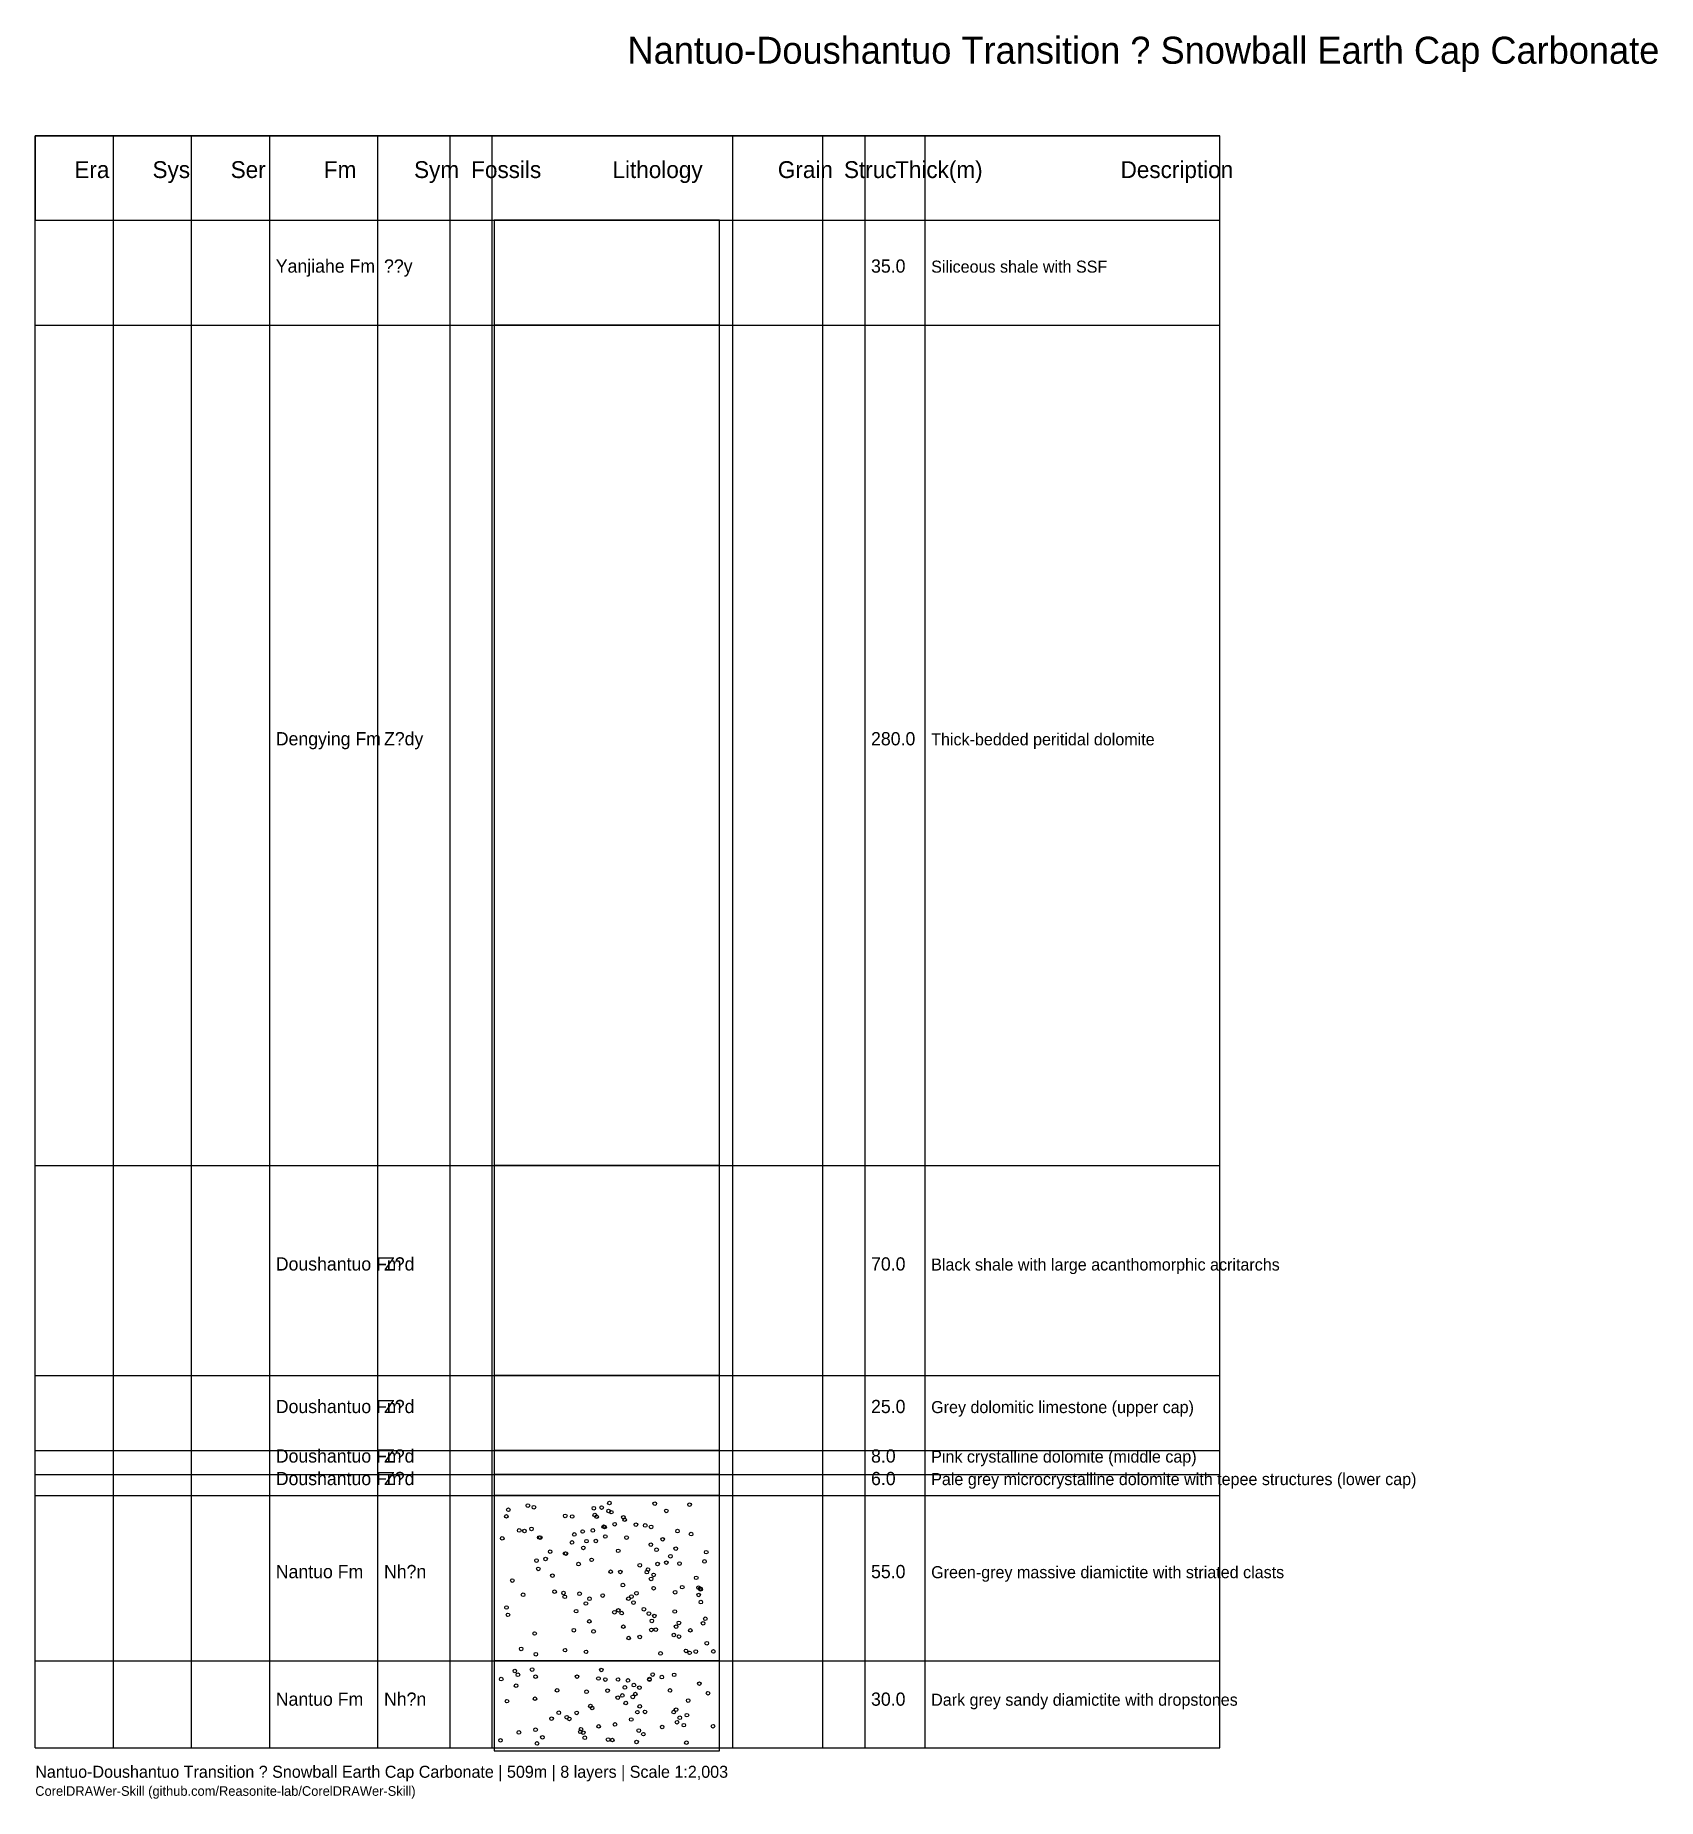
# Model space of a CAD drawing. Header units: metres. Extents: x 8 to 278, y 14 to 307.
import ezdxf

# ---------------------------------------------------------------- set-up
doc = ezdxf.new("R2010")
doc.units = ezdxf.units.M

msp = doc.modelspace()

# ---------------------------------------------------------------- linework, layer by layer
at = {"layer": 'BORDER', "color": 7}
for p, q in [((8, 22), (8, 290)), ((8, 290), (205, 290)), ((205, 22), (205, 290)), ((8, 22), (205, 22))]:
    msp.add_line(p, q, dxfattribs=at)
at = {"layer": 'GRID', "color": 8}
for p, q in [((21, 22), (21, 290)), ((34, 22), (34, 290)), ((47, 22), (47, 290)), ((65, 22), (65, 290)), ((77, 22), (77, 290)), ((84, 22), (84, 290)), ((124, 22), (124, 290)), ((139, 22), (139, 290)), ((146, 22), (146, 290)), ((156, 22), (156, 290)), ((8, 276), (205, 276)), ((8, 258.534), (205, 258.534)), ((8, 118.809), (205, 118.809)), ((8, 83.878), (205, 83.878)), ((8, 71.403), (205, 71.403)), ((8, 67.411), (205, 67.411)), ((8, 63.911), (205, 63.911)), ((8, 36.465), (205, 36.465))]:
    msp.add_line(p, q, dxfattribs=at)
at = {"layer": 'HEADER', "color": 8}
msp.add_lwpolyline([(8, 276), (205, 276), (205, 290), (8, 290)], close=True, dxfattribs=at)
at = {"layer": 'LITHOLOGY', "color": 4}
for points in [[(84.3, 258.534), (121.8, 258.534), (121.8, 276), (84.3, 276)], [(84.3, 83.878), (121.8, 83.878), (121.8, 118.809), (84.3, 118.809)]]:
    msp.add_lwpolyline(points, close=True, dxfattribs=at)
at = {"layer": 'LITHOLOGY', "color": 9}
msp.add_lwpolyline([(84.3, 118.809), (121.8, 118.809), (121.8, 258.534), (84.3, 258.534)], close=True, dxfattribs=at)
at = {"layer": 'LITHOLOGY', "color": 8}
for points in [[(84.3, 71.403), (121.8, 71.403), (121.8, 83.878), (84.3, 83.878)], [(84.3, 63.911), (121.8, 63.911), (121.8, 67.411), (84.3, 67.411)]]:
    msp.add_lwpolyline(points, close=True, dxfattribs=at)
at = {"layer": 'LITHOLOGY', "color": 2}
msp.add_lwpolyline([(84.3, 67.411), (121.8, 67.411), (121.8, 71.403), (84.3, 71.403)], close=True, dxfattribs=at)
at = {"layer": 'LITHOLOGY', "color": 3}
for points in [[(84.3, 36.465), (121.8, 36.465), (121.8, 63.911), (84.3, 63.911)], [(84.3, 21.494), (121.8, 21.494), (121.8, 36.465), (84.3, 36.465)]]:
    msp.add_lwpolyline(points, close=True, dxfattribs=at)
at = {"layer": 'PATTERN', "color": 8}
for centre in [(86.682, 61.572), (89.934, 62.261), (90.925, 61.992), (100.901, 61.819), (102.198, 61.927), (103.342, 61.358), (103.484, 62.687), (111.035, 62.588), (112.946, 61.378), (116.812, 62.414), (86.352, 60.465), (90.531, 58.379), (96.143, 60.544), (97.296, 60.444), (101.051, 60.692), (101.375, 60.415), (102.524, 58.749), (102.695, 58.693), (103.802, 61.166), (104.37, 59.159), (105.817, 60.316), (106.034, 59.912), (107.897, 59.089), (109.448, 58.966), (110.426, 58.72), (85.666, 56.809), (88.49, 58.133), (89.352, 58.037), (91.808, 56.958), (91.996, 56.949), (97.261, 56.131), (97.652, 57.469), (99.032, 57.956), (99.679, 56.346), (100.73, 58.123), (101.227, 56.38), (102.803, 57.116), (106.337, 56.942), (110.377, 55.763), (112.346, 56.655), (114.81, 58.024), (117.074, 57.518), (91.363, 53.124), (92.872, 53.38), (93.638, 54.597), (96.114, 54.291), (96.26, 54.276), (98.357, 52.531), (99.158, 55.218), (100.533, 53.241), (104.959, 54.733), (111.328, 54.918), (111.49, 52.551), (112.956, 52.774), (113.631, 53.843), (114.523, 55.104), (115.147, 52.616), (119.299, 52.972), (119.596, 54.52), (87.337, 49.795), (91.664, 51.73), (94.011, 50.608), (103.687, 51.271), (105.309, 51.219), (108.534, 52.338), (109.707, 51.201), (109.896, 51.617), (110.414, 50.068), (110.846, 50.729), (117.932, 50.251), (89.136, 47.436), (94.37, 47.943), (95.852, 47.72), (96.061, 47.093), (98.519, 47.604), (100.18, 46.763), (102.366, 47.295), (105.73, 49.04), (106.65, 46.777), (107.143, 47.135), (107.976, 47.693), (110.843, 48.512), (114.414, 47.857), (115.596, 48.697), (118.299, 48.616), (118.332, 47.402), (118.606, 48.447), (118.651, 48.334), (86.369, 45.317), (86.612, 44.091), (97.953, 44.706), (99.578, 45.976), (104.327, 44.533), (104.975, 44.844), (105.53, 44.388), (107.498, 46.141), (109.222, 45.021), (110.051, 44.309), (110.953, 43.903), (114.36, 44.653), (118.69, 46.218), (91.05, 40.996), (97.568, 41.529), (100.151, 43.006), (100.847, 41.339), (105.807, 42.125), (110.463, 41.594), (110.541, 43.09), (111.198, 41.636), (114.58, 42.136), (115.046, 42.748), (116.954, 41.516), (119.067, 42.686), (119.438, 43.442), (88.81, 38.43), (96.108, 38.218), (99.597, 37.941), (106.692, 40.24), (108.529, 40.416), (114.205, 40.742), (115.059, 40.484), (116.224, 38.101), (117.855, 37.993), (119.681, 39.378), (120.772, 38.008), (90.625, 34.999), (91.246, 37.539), (102.137, 34.924), (111.989, 37.678), (116.829, 37.776), (85.491, 33.408), (87.762, 34.761), (87.97, 32.309), (88.271, 34.129), (91.212, 33.813), (98.09, 33.816), (101.665, 33.509), (102.803, 33.325), (104.916, 33.339), (106.067, 32.02), (106.571, 33.187), (107.558, 32.413), (108.481, 31.992), (110.144, 33.319), (110.158, 33.411), (110.685, 34.161), (112.21, 33.745), (114.252, 34.118), (118.447, 32.653), (86.447, 29.74), (91.119, 30.154), (94.781, 31.541), (99.693, 31.308), (103.187, 31.493), (104.881, 30.323), (105.631, 30.688), (106.213, 29.435), (107.368, 30.448), (107.804, 30.929), (113.564, 31.523), (116.587, 29.843), (119.877, 31.065), (93.862, 26.834), (95.06, 27.811), (96.383, 27.065), (96.825, 26.791), (98.049, 27.784), (100.33, 28.934), (100.619, 28.598), (107.12, 26.694), (108.132, 27.911), (108.537, 28.873), (109.398, 27.957), (114.18, 27.929), (114.578, 28.331), (114.737, 26.234), (115.191, 26.986), (116.378, 27.416), (85.372, 23.232), (88.438, 24.547), (91.201, 24.982), (92.352, 23.727), (98.65, 24.655), (98.756, 25.083), (99.13, 24.509), (99.394, 23.654), (101.709, 25.551), (103.271, 23.36), (103.981, 23.281), (104.413, 25.875), (108.369, 24.854), (109.134, 24.252), (112.258, 25.447), (115.863, 25.753), (120.72, 25.572), (91.445, 22.718), (108, 22.957), (116.291, 22.836)]:
    msp.add_circle(centre, 0.3, dxfattribs=at)

# ---------------------------------------------------------------- texts
at = {"layer": 'FOOTER', "color": 8}
msp.add_text('Nantuo-Doushantuo Transition ? Snowball Earth Cap Carbonate | 509m | 8 layers | Scale 1:2,003', height=2, dxfattribs=at).set_placement((8, 17))
at = {"layer": 'FOOTER', "color": 9}
msp.add_text('CorelDRAWer-Skill (github.com/Reasonite-lab/CorelDRAWer-Skill)', height=1.6, dxfattribs=at).set_placement((8, 14))
at = {"layer": 'HEADER', "color": 7}
for s, p in [('Era', (14.5, 283)), ('Sys', (27.5, 283)), ('Ser', (40.5, 283)), ('Fm', (56, 283)), ('Sym', (71, 283)), ('Fossils', (80.5, 283)), ('Lithology', (104, 283)), ('Grain', (131.5, 283)), ('Struc', (142.5, 283)), ('Thick(m)', (151, 283)), ('Description', (188.5, 283))]:
    msp.add_text(s, height=2.8, dxfattribs=at).set_placement(p)
at = {"layer": 'TEXT', "color": 7}
for s, height, p in [('Yanjiahe Fm', 2.2, (48, 267.267)), ('??y', 2.2, (66, 267.267)), ('35.0', 2.2, (147, 267.267)), ('Siliceous shale with SSF', 2, (157, 267.267)), ('Dengying Fm', 2.2, (48, 188.672)), ('Z?dy', 2.2, (66, 188.672)), ('280.0', 2.2, (147, 188.672)), ('Thick-bedded peritidal dolomite', 2, (157, 188.672)), ('Doushantuo Fm', 2.2, (48, 101.344)), ('Z?d', 2.2, (66, 101.344)), ('70.0', 2.2, (147, 101.344)), ('Black shale with large acanthomorphic acritarchs', 2, (157, 101.344)), ('Doushantuo Fm', 2.2, (48, 77.64)), ('Z?d', 2.2, (66, 77.64)), ('25.0', 2.2, (147, 77.64)), ('Grey dolomitic limestone (upper cap)', 2, (157, 77.64)), ('Doushantuo Fm', 2.2, (48, 69.407)), ('Z?d', 2.2, (66, 69.407)), ('8.0', 2.2, (147, 69.407)), ('Pink crystalline dolomite (middle cap)', 2, (157, 69.407)), ('Doushantuo Fm', 2.2, (48, 65.661)), ('Z?d', 2.2, (66, 65.661)), ('6.0', 2.2, (147, 65.661)), ('Pale grey microcrystalline dolomite with tepee structures (lower cap)', 2, (157, 65.661)), ('Nantuo Fm', 2.2, (48, 50.188)), ('Nh?n', 2.2, (66, 50.188)), ('55.0', 2.2, (147, 50.188)), ('Green-grey massive diamictite with striated clasts', 2, (157, 50.188)), ('Nantuo Fm', 2.2, (48, 28.979)), ('Nh?n', 2.2, (66, 28.979)), ('30.0', 2.2, (147, 28.979)), ('Dark grey sandy diamictite with dropstones', 2, (157, 28.979))]:
    msp.add_text(s, height=height, dxfattribs=at).set_placement(p)
at = {"layer": 'TITLE', "color": 7}
msp.add_text('Nantuo-Doushantuo Transition ? Snowball Earth Cap Carbonate', height=4.5, dxfattribs=at).set_placement((106.5, 302))

doc.saveas('drawing.dxf')
